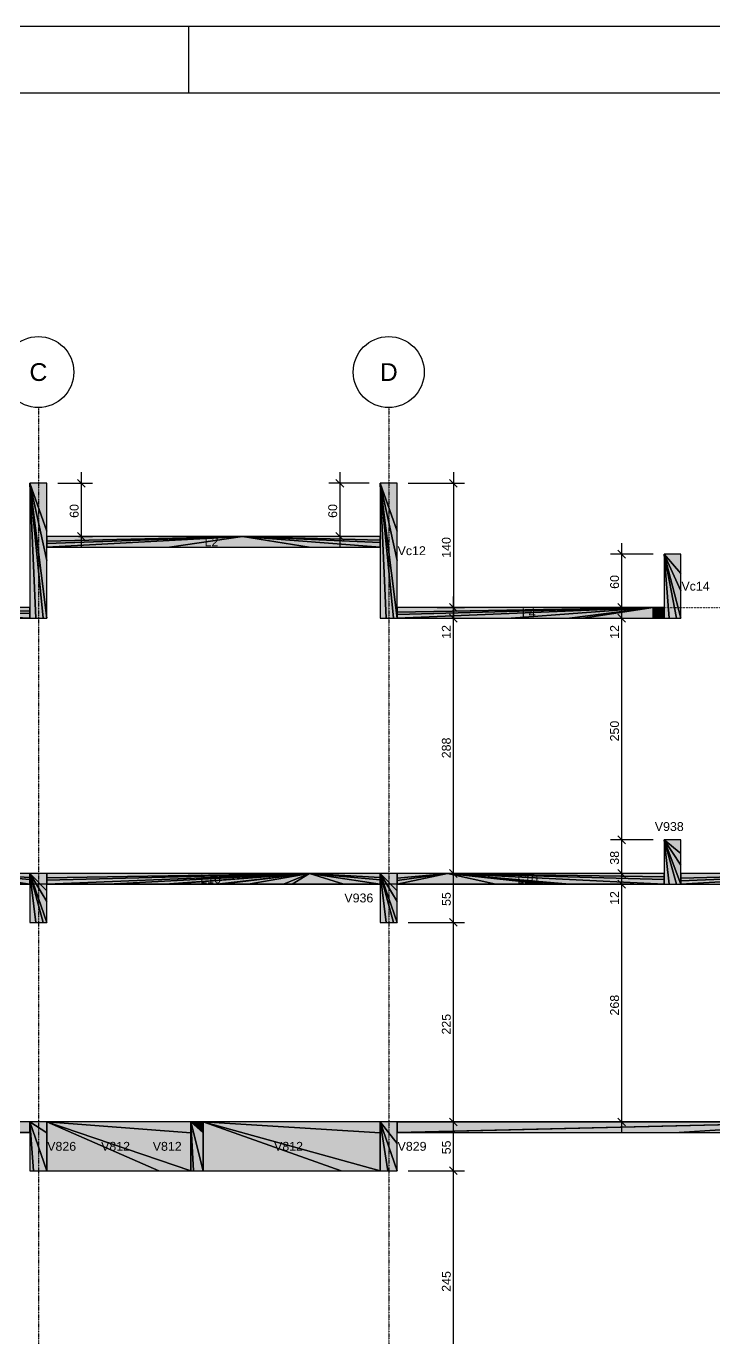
# Model space of a CAD drawing. Extents: x 37185 to 43130, y -8131 to -3926.
# Drawn here: x 39307 to 39824, y -4912 to -3926 of the extents above; entities that cross this region are included whole.
import ezdxf

# ---------------------------------------------------------------- set-up
doc = ezdxf.new("R2010")
doc.units = 0
doc.header["$MEASUREMENT"] = 0
doc.linetypes.add('ESTILO_TQS_0002', pattern=[0.4, 0.1, -0.3])
doc.linetypes.add('ESTILO_TQS_0004', pattern=[1.12, 0.5, -0.2, 0.01, -0.2, 0.01, -0.2])
for name, color, linetype in [('50', 5, 'CONTINUOUS'), ('51', 5, 'CONTINUOUS'), ('52', 3, 'CONTINUOUS'), ('67', 7, 'CONTINUOUS'), ('70', 160, 'CONTINUOUS'), ('74', 2, 'CONTINUOUS'), ('75', 9, 'CONTINUOUS'), ('95', 7, 'CONTINUOUS'), ('96', 252, 'CONTINUOUS')]:
    doc.layers.add(name, color=color, linetype=linetype)
doc.styles.add('TQS_ARIAL', font='arial.ttf')

msp = doc.modelspace()

# ---------------------------------------------------------------- linework, layer by layer
at = {"layer": '50', "linetype": 'Continuous'}
for centre in [(39316.32, -4186.25), (39579.65, -4186.25)]:
    msp.add_circle(centre, 26.67, dxfattribs=at)
at = {"layer": '52', "linetype": 'Continuous'}
for points in [[(39309.99, -4269.84), (39309.99, -4363.17)], [(39322.65, -4269.84), (39309.99, -4269.84)], [(39322.65, -4309.84), (39322.65, -4305.72), (39322.65, -4269.84)], [(39573.32, -4269.84), (39573.32, -4309.84)], [(39585.99, -4269.84), (39573.32, -4269.84)], [(39585.99, -4363.17), (39585.99, -4327.83), (39585.99, -4305.72), (39585.99, -4269.84)], [(39573.32, -4309.84), (39469.88, -4309.84), (39322.65, -4309.84)], [(39322.65, -4371.17), (39322.65, -4327.83), (39322.65, -4317.84)], [(39322.65, -4317.84), (39414.99, -4317.84), (39519.84, -4317.84), (39573.32, -4317.84)], [(39573.32, -4317.84), (39573.32, -4371.17)], [(39786.65, -4323.17), (39786.65, -4363.17)], [(39799.32, -4323.17), (39786.65, -4323.17)], [(39799.32, -4371.17), (39799.32, -4350.64), (39799.32, -4337.74), (39799.32, -4323.17)], [(39309.99, -4363.17), (39136.65, -4363.17), (39109.32, -4363.17)], [(39786.65, -4363.17), (39778.35, -4363.17), (39585.99, -4363.17)], [(39096.65, -4371.17), (39100.5, -4371.17), (39105.92, -4371.17), (39109.32, -4371.17), (39121.01, -4371.17), (39128.35, -4371.17), (39136.65, -4371.17), (39189.28, -4371.17), (39263.42, -4371.17), (39309.99, -4371.17), (39314.47, -4371.17), (39319.89, -4371.17), (39322.65, -4371.17)], [(39573.32, -4371.17), (39577.8, -4371.17), (39583.22, -4371.17), (39585.99, -4371.17), (39671.81, -4371.17), (39715.59, -4371.17), (39725.72, -4371.17), (39778.35, -4371.17), (39786.65, -4371.17), (39790.5, -4371.17), (39795.92, -4371.17), (39799.32, -4371.17)], [(39786.65, -4537.84), (39786.65, -4563.17)], [(39799.32, -4537.84), (39786.65, -4537.84)], [(39799.32, -4563.17), (39799.32, -4556.91), (39799.32, -4547.96), (39799.32, -4537.84)], [(39786.65, -4563.17), (39623.8, -4563.17), (39585.99, -4563.17), (39573.32, -4563.17), (39520.17, -4563.17), (39322.65, -4563.17), (39309.99, -4563.17), (39257.36, -4563.17), (39109.32, -4563.17)], [(40036.65, -4563.17), (39935.14, -4563.17), (39799.32, -4563.17)], [(38795.99, -4571.17), (38844.86, -4571.17), (38845.94, -4571.17), (38846.65, -4571.17), (38846.83, -4571.17), (38859.05, -4571.17), (38859.32, -4571.17), (38862.12, -4571.17), (38893.39, -4571.17), (38906.16, -4571.17), (38921.65, -4571.17), (38931.38, -4571.17), (39032.89, -4571.17), (39096.65, -4571.17), (39100.5, -4571.17), (39105.92, -4571.17), (39109.32, -4571.17), (39195.15, -4571.17), (39249.06, -4571.17), (39257.36, -4571.17), (39309.99, -4571.17)], [(39309.99, -4571.17), (39309.99, -4599.84)], [(39322.65, -4599.84), (39322.65, -4584.15), (39322.65, -4576.15), (39322.65, -4571.17)], [(39322.65, -4571.17), (39368.59, -4571.17), (39411.35, -4571.17), (39413.61, -4571.17), (39414.58, -4571.17), (39450.57, -4571.17), (39451.96, -4571.17), (39453.35, -4571.17), (39453.46, -4571.17), (39453.48, -4571.17), (39473.96, -4571.17), (39500.65, -4571.17), (39507.17, -4571.17), (39545.89, -4571.17), (39573.32, -4571.17)], [(39573.32, -4571.17), (39573.32, -4599.84)], [(39585.99, -4571.17), (39660.12, -4571.17), (39697.94, -4571.17), (39709.63, -4571.17), (39715.59, -4571.17), (39786.65, -4571.17), (39790.5, -4571.17), (39795.92, -4571.17), (39799.32, -4571.17), (39871.38, -4571.17), (39880.47, -4571.17), (40033.28, -4571.17), (40036.65, -4571.17), (40036.83, -4571.17), (40049.05, -4571.17), (40049.32, -4571.17), (40098.2, -4571.17), (40099.28, -4571.17), (40099.99, -4571.17)], [(39585.99, -4599.84), (39585.99, -4584.15), (39585.99, -4576.15), (39585.99, -4571.17)], [(39309.99, -4599.84), (39314.47, -4599.84), (39319.89, -4599.84), (39322.65, -4599.84)], [(39573.32, -4599.84), (39577.8, -4599.84), (39583.22, -4599.84), (39585.99, -4599.84)], [(40112.65, -4749.84), (40100.43, -4749.84), (40099.99, -4749.84), (39921.18, -4749.84), (39585.99, -4749.84), (39573.32, -4749.84), (39440.32, -4749.84), (39435.65, -4749.84), (39430.99, -4749.84), (39322.65, -4749.84), (39309.99, -4749.84), (39020.76, -4749.84), (38795.99, -4749.84), (38783.77, -4749.84), (38783.32, -4749.84)], [(38795.99, -4757.84), (38844.86, -4757.84), (38845.13, -4757.84), (38851.71, -4757.84), (38863.93, -4757.84), (38864, -4757.84), (39001.87, -4757.84), (39020.76, -4757.84), (39060.45, -4757.84), (39063.3, -4757.84), (39063.69, -4757.84), (39064.16, -4757.84), (39064.22, -4757.84), (39064.96, -4757.84), (39065.07, -4757.84), (39107.13, -4757.84), (39113.43, -4757.84), (39117.23, -4757.84), (39117.78, -4757.84), (39309.99, -4757.84)], [(39309.99, -4757.84), (39309.99, -4786.5)], [(39585.99, -4786.5), (39585.99, -4766.1), (39585.99, -4757.84)], [(39585.99, -4757.84), (39587.73, -4757.84), (39798.03, -4757.84), (39830.91, -4757.84), (39831.64, -4757.84), (39831.75, -4757.84), (39832.2, -4757.84), (39832.26, -4757.84), (39871.96, -4757.84), (39874.81, -4757.84), (39875.2, -4757.84), (39915.07, -4757.84), (39920.54, -4757.84), (39925.26, -4757.84), (39925.88, -4757.84), (40031.39, -4757.84), (40031.97, -4757.84), (40038.55, -4757.84), (40050.77, -4757.84), (40050.84, -4757.84), (40099.72, -4757.84), (40099.99, -4757.84)], [(39309.99, -4786.5), (39312.8, -4786.5), (39322.65, -4786.5), (39406.95, -4786.5), (39430.99, -4786.5), (39433.06, -4786.5), (39440.32, -4786.5), (39543.81, -4786.5), (39573.32, -4786.5), (39578.94, -4786.5), (39585.99, -4786.5)]]:
    msp.add_lwpolyline(points, dxfattribs=at)
at = {"layer": '67', "linetype": 'ESTILO_TQS_0002'}
msp.add_line((39766.86, -4363.17), (40527.07, -4363.17), dxfattribs=at)
at = {"layer": '70', "linetype": 'ESTILO_TQS_0004'}
for p, q in [((39316.32, -4212.91), (39316.32, -7787.17)), ((39579.65, -4212.91), (39579.65, -7787.17))]:
    msp.add_line(p, q, dxfattribs=at)
at = {"layer": '75', "linetype": 'Continuous'}
for p, q in [((39345.65, -4266.89), (39351.54, -4272.78)), ((39348.59, -4261.5), (39348.59, -4318.17)), ((39539.94, -4266.89), (39545.83, -4272.78)), ((39542.89, -4261.5), (39542.89, -4318.17)), ((39625.33, -4266.89), (39631.22, -4272.78)), ((39628.28, -4261.5), (39628.28, -4371.5)), ((39309.99, -4269.84), (39309.99, -4269.84)), ((39322.65, -4269.84), (39322.65, -4269.84)), ((39330.99, -4269.84), (39356.93, -4269.84)), ((39564.99, -4269.84), (39534.55, -4269.84)), ((39573.32, -4269.84), (39573.32, -4269.84)), ((39585.99, -4269.84), (39585.99, -4269.84)), ((39594.32, -4269.84), (39636.61, -4269.84)), ((39345.65, -4306.89), (39351.54, -4312.78)), ((39539.94, -4306.89), (39545.83, -4312.78)), ((39338.18, -4309.84), (39338.18, -4309.84)), ((39346.52, -4309.84), (39356.93, -4309.84)), ((39550.56, -4309.84), (39534.55, -4309.84)), ((39558.89, -4309.84), (39558.89, -4309.84)), ((39754.73, -4314.84), (39754.73, -4371.5)), ((39778.32, -4323.17), (39746.39, -4323.17)), ((39751.78, -4320.22), (39757.67, -4326.12)), ((39786.65, -4323.17), (39786.65, -4323.17)), ((39628.28, -4379.5), (39628.28, -4354.84)), ((39754.73, -4354.84), (39754.73, -4379.5)), ((39607.64, -4363.17), (39607.64, -4363.17)), ((39615.97, -4363.17), (39636.61, -4363.17)), ((39623.76, -4363.17), (39623.76, -4363.17)), ((39631.22, -4366.12), (39625.33, -4360.22)), ((39625.33, -4360.22), (39631.22, -4366.12)), ((39628.28, -4571.5), (39628.28, -4362.84)), ((39632.1, -4363.17), (39636.61, -4363.17)), ((39758.52, -4363.17), (39746.39, -4363.17)), ((39758.52, -4363.17), (39746.39, -4363.17)), ((39751.78, -4360.22), (39757.67, -4366.12)), ((39751.78, -4360.22), (39757.67, -4366.12)), ((39754.73, -4362.84), (39754.73, -4546.17)), ((39766.86, -4363.17), (39766.86, -4363.17)), ((39766.86, -4363.17), (39766.86, -4363.17)), ((39606.9, -4371.17), (39606.9, -4371.17)), ((39606.9, -4371.17), (39606.9, -4371.17)), ((39615.23, -4371.17), (39636.61, -4371.17)), ((39615.23, -4371.17), (39636.61, -4371.17)), ((39631.22, -4374.12), (39625.33, -4368.22)), ((39631.22, -4374.12), (39625.33, -4368.22)), ((39736.89, -4371.17), (39736.89, -4371.17)), ((39736.89, -4371.17), (39736.89, -4371.17)), ((39745.22, -4371.17), (39763.06, -4371.17)), ((39745.22, -4371.17), (39763.06, -4371.17)), ((39751.78, -4368.22), (39757.67, -4374.12)), ((39751.78, -4368.22), (39757.67, -4374.12)), ((39754.73, -4529.5), (39754.73, -4571.5)), ((39778.32, -4537.84), (39746.39, -4537.84)), ((39778.32, -4537.84), (39746.39, -4537.84)), ((39751.78, -4534.89), (39757.67, -4540.78)), ((39751.78, -4534.89), (39757.67, -4540.78)), ((39786.65, -4537.84), (39786.65, -4537.84)), ((39786.65, -4537.84), (39786.65, -4537.84)), ((39765.79, -4563.17), (39131.03, -4563.17)), ((39746.39, -4563.17), (39131.03, -4563.17)), ((39604.89, -4563.17), (39604.89, -4563.17)), ((39604.89, -4563.17), (39604.89, -4563.17)), ((39613.23, -4563.17), (39636.61, -4563.17)), ((39613.23, -4563.17), (39636.61, -4563.17)), ((39631.22, -4566.12), (39625.33, -4560.22)), ((39631.22, -4566.12), (39625.33, -4560.22)), ((39628.28, -4608.17), (39628.28, -4554.84)), ((39753.7, -4563.17), (39746.39, -4563.17)), ((39765.79, -4563.17), (39746.39, -4563.17)), ((39751.78, -4560.22), (39757.67, -4566.12)), ((39751.78, -4560.22), (39757.67, -4566.12)), ((39754.73, -4554.84), (39754.73, -4579.5)), ((39754.73, -4562.84), (39754.73, -4758.17)), ((39754.73, -4563.17), (39754.73, -4563.17)), ((39762.03, -4563.17), (39762.03, -4563.17)), ((39774.13, -4563.17), (39774.13, -4563.17)), ((39774.13, -4563.17), (39774.13, -4563.17)), ((39763.94, -4571.17), (39131.03, -4571.17)), ((39763.94, -4571.17), (39131.03, -4571.17)), ((39763.94, -4571.17), (39746.39, -4571.17)), ((39755.61, -4571.17), (39746.39, -4571.17)), ((39751.78, -4568.22), (39757.67, -4574.12)), ((39751.78, -4568.22), (39757.67, -4574.12)), ((39763.94, -4571.17), (39763.94, -4571.17)), ((39772.27, -4571.17), (39772.27, -4571.17)), ((39772.27, -4571.17), (39772.27, -4571.17)), ((39772.27, -4571.17), (39772.27, -4571.17)), ((39628.28, -4758.17), (39628.28, -4591.5)), ((39309.99, -4599.84), (39309.99, -4599.84)), ((39309.99, -4599.84), (39309.99, -4599.84)), ((39585.99, -4599.84), (39585.99, -4599.84)), ((39585.99, -4599.84), (39585.99, -4599.84)), ((39594.32, -4599.84), (39636.61, -4599.84)), ((39594.32, -4599.84), (39636.61, -4599.84)), ((39631.22, -4602.78), (39625.33, -4596.89)), ((39631.22, -4602.78), (39625.33, -4596.89)), ((39603.57, -4749.84), (39603.57, -4749.84)), ((39611.9, -4749.84), (39636.61, -4749.84)), ((39611.9, -4749.84), (39611.9, -4749.84)), ((39620.23, -4749.84), (39636.61, -4749.84)), ((39631.22, -4752.78), (39625.33, -4746.89)), ((39631.22, -4752.78), (39625.33, -4746.89)), ((39628.28, -4794.84), (39628.28, -4741.5)), ((39778.94, -4749.84), (39746.39, -4749.84)), ((39751.78, -4746.89), (39757.67, -4752.78)), ((39787.28, -4749.84), (39787.28, -4749.84)), ((39628.28, -4958.17), (39628.28, -4778.17)), ((39309.99, -4786.5), (39309.99, -4786.5)), ((39309.99, -4786.5), (39309.99, -4786.5)), ((39585.99, -4786.5), (39585.99, -4786.5)), ((39585.99, -4786.5), (39585.99, -4786.5)), ((39594.32, -4786.5), (39636.61, -4786.5)), ((39594.32, -4786.5), (39636.61, -4786.5)), ((39631.22, -4789.45), (39625.33, -4783.56)), ((39631.22, -4789.45), (39625.33, -4783.56))]:
    msp.add_line(p, q, dxfattribs=at)
at = {"layer": '95', "linetype": 'Continuous'}
for p, q in [((37184.54, -3926.33), (43129.54, -3926.33)), ((39429.54, -3976.33), (39429.54, -3926.33)), ((37309.54, -3976.33), (43079.54, -3976.33))]:
    msp.add_line(p, q, dxfattribs=at)
at = {"layer": '96', "linetype": 'Continuous'}
for points in [[(39309.99, -4269.84), (39309.99, -4371.17), (39314.47, -4371.17), (39309.99, -4269.84)], [(39309.99, -4269.84), (39314.47, -4371.17), (39319.89, -4371.17), (39309.99, -4269.84)], [(39309.99, -4269.84), (39319.89, -4371.17), (39322.65, -4371.17), (39309.99, -4269.84)], [(39309.99, -4269.84), (39322.65, -4371.17), (39322.65, -4327.83), (39309.99, -4269.84)], [(39309.99, -4269.84), (39322.65, -4327.83), (39322.65, -4305.72), (39309.99, -4269.84)], [(39309.99, -4269.84), (39322.65, -4305.72), (39322.65, -4269.84), (39309.99, -4269.84)], [(39573.32, -4269.84), (39573.32, -4371.17), (39577.8, -4371.17), (39573.32, -4269.84)], [(39573.32, -4269.84), (39577.8, -4371.17), (39583.22, -4371.17), (39573.32, -4269.84)], [(39573.32, -4269.84), (39583.22, -4371.17), (39585.99, -4371.17), (39573.32, -4269.84)], [(39573.32, -4269.84), (39585.99, -4371.17), (39585.99, -4327.83), (39573.32, -4269.84)], [(39573.32, -4269.84), (39585.99, -4327.83), (39585.99, -4305.72), (39573.32, -4269.84)], [(39573.32, -4269.84), (39585.99, -4305.72), (39585.99, -4269.84), (39573.32, -4269.84)], [(39469.88, -4309.84), (39322.65, -4309.84), (39322.65, -4313.26), (39469.88, -4309.84)], [(39469.88, -4309.84), (39322.65, -4313.26), (39322.65, -4315), (39469.88, -4309.84)], [(39469.88, -4309.84), (39322.65, -4315), (39322.65, -4317.84), (39469.88, -4309.84)], [(39469.88, -4309.84), (39322.65, -4317.84), (39414.99, -4317.84), (39469.88, -4309.84)], [(39469.88, -4309.84), (39414.99, -4317.84), (39519.84, -4317.84), (39469.88, -4309.84)], [(39469.88, -4309.84), (39519.84, -4317.84), (39573.32, -4317.84), (39469.88, -4309.84)], [(39469.88, -4309.84), (39573.32, -4317.84), (39573.32, -4314.41), (39469.88, -4309.84)], [(39469.88, -4309.84), (39573.32, -4314.41), (39573.32, -4312.67), (39469.88, -4309.84)], [(39469.88, -4309.84), (39573.32, -4312.67), (39573.32, -4309.84), (39469.88, -4309.84)], [(39786.65, -4323.17), (39786.65, -4371.17), (39790.5, -4371.17), (39786.65, -4323.17)], [(39786.65, -4323.17), (39790.5, -4371.17), (39795.92, -4371.17), (39786.65, -4323.17)], [(39786.65, -4323.17), (39795.92, -4371.17), (39799.32, -4371.17), (39786.65, -4323.17)], [(39786.65, -4323.17), (39799.32, -4371.17), (39799.32, -4350.64), (39786.65, -4323.17)], [(39786.65, -4323.17), (39799.32, -4350.64), (39799.32, -4337.74), (39786.65, -4323.17)], [(39786.65, -4323.17), (39799.32, -4337.74), (39799.32, -4323.17), (39786.65, -4323.17)], [(39136.65, -4363.17), (39263.42, -4371.17), (39309.99, -4371.17), (39136.65, -4363.17)], [(39136.65, -4363.17), (39309.99, -4371.17), (39309.99, -4367.75), (39136.65, -4363.17)], [(39136.65, -4363.17), (39309.99, -4367.75), (39309.99, -4366), (39136.65, -4363.17)], [(39136.65, -4363.17), (39309.99, -4366), (39309.99, -4363.17), (39136.65, -4363.17)], [(39778.35, -4363.17), (39585.99, -4363.17), (39585.99, -4366.59), (39778.35, -4363.17)], [(39778.35, -4363.17), (39585.99, -4366.59), (39585.99, -4368.34), (39778.35, -4363.17)], [(39778.35, -4363.17), (39585.99, -4368.34), (39585.99, -4371.17), (39778.35, -4363.17)], [(39778.35, -4363.17), (39585.99, -4371.17), (39671.81, -4371.17), (39778.35, -4363.17)], [(39778.35, -4363.17), (39671.81, -4371.17), (39715.59, -4371.17), (39778.35, -4363.17)], [(39778.35, -4363.17), (39715.59, -4371.17), (39725.72, -4371.17), (39778.35, -4363.17)], [(39778.35, -4363.17), (39725.72, -4371.17), (39778.35, -4371.17), (39778.35, -4363.17)], [(39778.35, -4363.17), (39778.35, -4371.17), (39786.65, -4371.17), (39778.35, -4363.17)], [(39778.35, -4363.17), (39786.65, -4371.17), (39786.65, -4367.75), (39778.35, -4363.17)], [(39778.35, -4363.17), (39786.65, -4367.75), (39786.65, -4365.6), (39778.35, -4363.17)], [(39778.35, -4363.17), (39786.65, -4365.6), (39786.65, -4363.17), (39778.35, -4363.17)], [(39786.65, -4537.84), (39786.65, -4571.17), (39790.5, -4571.17), (39786.65, -4537.84)], [(39786.65, -4537.84), (39790.5, -4571.17), (39795.92, -4571.17), (39786.65, -4537.84)], [(39786.65, -4537.84), (39795.92, -4571.17), (39799.32, -4571.17), (39786.65, -4537.84)], [(39786.65, -4537.84), (39799.32, -4571.17), (39799.32, -4556.91), (39786.65, -4537.84)], [(39786.65, -4537.84), (39799.32, -4556.91), (39799.32, -4547.96), (39786.65, -4537.84)], [(39786.65, -4537.84), (39799.32, -4547.96), (39799.32, -4537.84), (39786.65, -4537.84)], [(39257.36, -4563.17), (39257.36, -4571.17), (39309.99, -4571.17), (39257.36, -4563.17)], [(39257.36, -4563.17), (39309.99, -4571.17), (39309.99, -4567.75), (39257.36, -4563.17)], [(39257.36, -4563.17), (39309.99, -4567.75), (39309.99, -4566), (39257.36, -4563.17)], [(39257.36, -4563.17), (39309.99, -4566), (39309.99, -4563.17), (39257.36, -4563.17)], [(39309.99, -4563.17), (39309.99, -4599.84), (39314.47, -4599.84), (39309.99, -4563.17)], [(39309.99, -4563.17), (39314.47, -4599.84), (39319.89, -4599.84), (39309.99, -4563.17)], [(39309.99, -4563.17), (39319.89, -4599.84), (39322.65, -4599.84), (39309.99, -4563.17)], [(39309.99, -4563.17), (39322.65, -4599.84), (39322.65, -4584.15), (39309.99, -4563.17)], [(39309.99, -4563.17), (39322.65, -4584.15), (39322.65, -4576.15), (39309.99, -4563.17)], [(39309.99, -4563.17), (39322.65, -4576.15), (39322.65, -4563.17), (39309.99, -4563.17)], [(39520.17, -4563.17), (39322.65, -4563.17), (39322.65, -4566.47), (39520.17, -4563.17)], [(39520.17, -4563.17), (39322.65, -4566.47), (39322.65, -4568.22), (39520.17, -4563.17)], [(39520.17, -4563.17), (39322.65, -4568.22), (39322.65, -4571.17), (39520.17, -4563.17)], [(39520.17, -4563.17), (39322.65, -4571.17), (39368.59, -4571.17), (39520.17, -4563.17)], [(39520.17, -4563.17), (39368.59, -4571.17), (39411.35, -4571.17), (39520.17, -4563.17)], [(39520.17, -4563.17), (39411.35, -4571.17), (39413.61, -4571.17), (39520.17, -4563.17)], [(39520.17, -4563.17), (39413.61, -4571.17), (39414.58, -4571.17), (39520.17, -4563.17)], [(39520.17, -4563.17), (39414.58, -4571.17), (39450.57, -4571.17), (39520.17, -4563.17)], [(39520.17, -4563.17), (39450.57, -4571.17), (39451.96, -4571.17), (39520.17, -4563.17)], [(39520.17, -4563.17), (39451.96, -4571.17), (39453.35, -4571.17), (39520.17, -4563.17)], [(39520.17, -4563.17), (39453.35, -4571.17), (39453.46, -4571.17), (39520.17, -4563.17)], [(39520.17, -4563.17), (39453.46, -4571.17), (39453.48, -4571.17), (39520.17, -4563.17)], [(39520.17, -4563.17), (39453.48, -4571.17), (39473.96, -4571.17), (39520.17, -4563.17)], [(39520.17, -4563.17), (39473.96, -4571.17), (39500.65, -4571.17), (39520.17, -4563.17)], [(39520.17, -4563.17), (39500.65, -4571.17), (39507.17, -4571.17), (39520.17, -4563.17)], [(39520.17, -4563.17), (39507.17, -4571.17), (39545.89, -4571.17), (39520.17, -4563.17)], [(39520.17, -4563.17), (39545.89, -4571.17), (39573.32, -4571.17), (39520.17, -4563.17)], [(39520.17, -4563.17), (39573.32, -4571.17), (39573.32, -4567.87), (39520.17, -4563.17)], [(39520.17, -4563.17), (39573.32, -4567.87), (39573.32, -4566.12), (39520.17, -4563.17)], [(39520.17, -4563.17), (39573.32, -4566.12), (39573.32, -4563.17), (39520.17, -4563.17)], [(39573.32, -4563.17), (39573.32, -4599.84), (39577.8, -4599.84), (39573.32, -4563.17)], [(39573.32, -4563.17), (39577.8, -4599.84), (39583.22, -4599.84), (39573.32, -4563.17)], [(39573.32, -4563.17), (39583.22, -4599.84), (39585.99, -4599.84), (39573.32, -4563.17)], [(39573.32, -4563.17), (39585.99, -4599.84), (39585.99, -4584.15), (39573.32, -4563.17)], [(39573.32, -4563.17), (39585.99, -4584.15), (39585.99, -4576.15), (39573.32, -4563.17)], [(39573.32, -4563.17), (39585.99, -4576.15), (39585.99, -4563.17), (39573.32, -4563.17)], [(39623.8, -4563.17), (39585.99, -4563.17), (39585.99, -4566.59), (39623.8, -4563.17)], [(39623.8, -4563.17), (39585.99, -4566.59), (39585.99, -4568.34), (39623.8, -4563.17)], [(39623.8, -4563.17), (39585.99, -4568.34), (39585.99, -4571.17), (39623.8, -4563.17)], [(39623.8, -4563.17), (39585.99, -4571.17), (39660.12, -4571.17), (39623.8, -4563.17)], [(39623.8, -4563.17), (39660.12, -4571.17), (39697.94, -4571.17), (39623.8, -4563.17)], [(39623.8, -4563.17), (39697.94, -4571.17), (39709.63, -4571.17), (39623.8, -4563.17)], [(39623.8, -4563.17), (39709.63, -4571.17), (39715.59, -4571.17), (39623.8, -4563.17)], [(39623.8, -4563.17), (39715.59, -4571.17), (39786.65, -4571.17), (39623.8, -4563.17)], [(39623.8, -4563.17), (39786.65, -4571.17), (39786.65, -4567.75), (39623.8, -4563.17)], [(39623.8, -4563.17), (39786.65, -4567.75), (39786.65, -4565.6), (39623.8, -4563.17)], [(39623.8, -4563.17), (39786.65, -4565.6), (39786.65, -4563.17), (39623.8, -4563.17)], [(39935.14, -4563.17), (39799.32, -4563.17), (39799.32, -4566.59), (39935.14, -4563.17)], [(39935.14, -4563.17), (39799.32, -4566.59), (39799.32, -4568.74), (39935.14, -4563.17)], [(39935.14, -4563.17), (39799.32, -4568.74), (39799.32, -4571.17), (39935.14, -4563.17)], [(39935.14, -4563.17), (39799.32, -4571.17), (39871.38, -4571.17), (39935.14, -4563.17)], [(39020.76, -4749.84), (39117.78, -4757.84), (39309.99, -4757.84), (39020.76, -4749.84)], [(39020.76, -4749.84), (39309.99, -4757.84), (39309.99, -4757.65), (39020.76, -4749.84)], [(39020.76, -4749.84), (39309.99, -4757.65), (39309.99, -4749.84), (39020.76, -4749.84)], [(39309.99, -4749.84), (39309.99, -4786.5), (39312.8, -4786.5), (39309.99, -4749.84)], [(39309.99, -4749.84), (39312.8, -4786.5), (39322.65, -4786.5), (39309.99, -4749.84)], [(39309.99, -4749.84), (39322.65, -4786.5), (39322.65, -4757.97), (39309.99, -4749.84)], [(39309.99, -4749.84), (39322.65, -4757.97), (39322.65, -4749.84), (39309.99, -4749.84)], [(39322.65, -4749.84), (39322.65, -4786.5), (39406.95, -4786.5), (39322.65, -4749.84)], [(39322.65, -4749.84), (39406.95, -4786.5), (39430.99, -4786.5), (39322.65, -4749.84)], [(39322.65, -4749.84), (39430.99, -4786.5), (39430.99, -4757.97), (39322.65, -4749.84)], [(39322.65, -4749.84), (39430.99, -4757.97), (39430.99, -4749.84), (39322.65, -4749.84)], [(39430.99, -4749.84), (39430.99, -4786.5), (39433.06, -4786.5), (39430.99, -4749.84)], [(39430.99, -4749.84), (39433.06, -4786.5), (39440.32, -4786.5), (39430.99, -4749.84)], [(39430.99, -4749.84), (39440.32, -4786.5), (39440.32, -4757.97), (39430.99, -4749.84)], [(39430.99, -4749.84), (39440.32, -4757.97), (39440.32, -4749.84), (39430.99, -4749.84)], [(39440.32, -4749.84), (39440.32, -4786.5), (39543.81, -4786.5), (39440.32, -4749.84)], [(39440.32, -4749.84), (39543.81, -4786.5), (39573.32, -4786.5), (39440.32, -4749.84)], [(39440.32, -4749.84), (39573.32, -4786.5), (39573.32, -4757.97), (39440.32, -4749.84)], [(39440.32, -4749.84), (39573.32, -4757.97), (39573.32, -4749.84), (39440.32, -4749.84)], [(39573.32, -4749.84), (39573.32, -4786.5), (39578.94, -4786.5), (39573.32, -4749.84)], [(39573.32, -4749.84), (39578.94, -4786.5), (39585.99, -4786.5), (39573.32, -4749.84)], [(39573.32, -4749.84), (39585.99, -4786.5), (39585.99, -4766.1), (39573.32, -4749.84)], [(39573.32, -4749.84), (39585.99, -4766.1), (39585.99, -4749.84), (39573.32, -4749.84)], [(39921.18, -4749.84), (39585.99, -4749.84), (39585.99, -4750.02), (39921.18, -4749.84)], [(39921.18, -4749.84), (39585.99, -4750.02), (39585.99, -4757.84), (39921.18, -4749.84)], [(39921.18, -4749.84), (39585.99, -4757.84), (39587.73, -4757.84), (39921.18, -4749.84)], [(39921.18, -4749.84), (39587.73, -4757.84), (39798.03, -4757.84), (39921.18, -4749.84)], [(39921.18, -4749.84), (39798.03, -4757.84), (39830.91, -4757.84), (39921.18, -4749.84)]]:
    msp.add_lwpolyline(points, dxfattribs=at)
for points in [[(39309.99, -4269.84), (39309.99, -4371.17), (39314.47, -4371.17)], [(39309.99, -4269.84), (39314.47, -4371.17), (39309.99, -4269.84)], [(39309.99, -4269.84), (39314.47, -4371.17), (39319.89, -4371.17)], [(39309.99, -4269.84), (39319.89, -4371.17), (39309.99, -4269.84)], [(39309.99, -4269.84), (39319.89, -4371.17), (39322.65, -4371.17)], [(39309.99, -4269.84), (39322.65, -4371.17), (39309.99, -4269.84)], [(39309.99, -4269.84), (39322.65, -4371.17), (39322.65, -4327.83)], [(39309.99, -4269.84), (39322.65, -4327.83), (39309.99, -4269.84)], [(39309.99, -4269.84), (39322.65, -4327.83), (39322.65, -4305.72)], [(39309.99, -4269.84), (39322.65, -4305.72), (39309.99, -4269.84)], [(39309.99, -4269.84), (39322.65, -4305.72), (39322.65, -4269.84)], [(39309.99, -4269.84), (39322.65, -4269.84), (39309.99, -4269.84)], [(39573.32, -4269.84), (39573.32, -4371.17), (39577.8, -4371.17)], [(39573.32, -4269.84), (39577.8, -4371.17), (39573.32, -4269.84)], [(39573.32, -4269.84), (39577.8, -4371.17), (39583.22, -4371.17)], [(39573.32, -4269.84), (39583.22, -4371.17), (39573.32, -4269.84)], [(39573.32, -4269.84), (39583.22, -4371.17), (39585.99, -4371.17)], [(39573.32, -4269.84), (39585.99, -4371.17), (39573.32, -4269.84)], [(39573.32, -4269.84), (39585.99, -4371.17), (39585.99, -4327.83)], [(39573.32, -4269.84), (39585.99, -4327.83), (39573.32, -4269.84)], [(39573.32, -4269.84), (39585.99, -4327.83), (39585.99, -4305.72)], [(39573.32, -4269.84), (39585.99, -4305.72), (39573.32, -4269.84)], [(39573.32, -4269.84), (39585.99, -4305.72), (39585.99, -4269.84)], [(39573.32, -4269.84), (39585.99, -4269.84), (39573.32, -4269.84)], [(39469.88, -4309.84), (39322.65, -4309.84), (39322.65, -4313.26)], [(39469.88, -4309.84), (39322.65, -4313.26), (39469.88, -4309.84)], [(39469.88, -4309.84), (39322.65, -4313.26), (39322.65, -4315)], [(39469.88, -4309.84), (39322.65, -4315), (39469.88, -4309.84)], [(39469.88, -4309.84), (39322.65, -4315), (39322.65, -4317.84)], [(39469.88, -4309.84), (39322.65, -4317.84), (39469.88, -4309.84)], [(39469.88, -4309.84), (39322.65, -4317.84), (39414.99, -4317.84)], [(39469.88, -4309.84), (39414.99, -4317.84), (39469.88, -4309.84)], [(39469.88, -4309.84), (39414.99, -4317.84), (39519.84, -4317.84)], [(39469.88, -4309.84), (39519.84, -4317.84), (39469.88, -4309.84)], [(39469.88, -4309.84), (39519.84, -4317.84), (39573.32, -4317.84)], [(39469.88, -4309.84), (39573.32, -4317.84), (39469.88, -4309.84)], [(39469.88, -4309.84), (39573.32, -4317.84), (39573.32, -4314.41)], [(39469.88, -4309.84), (39573.32, -4314.41), (39469.88, -4309.84)], [(39469.88, -4309.84), (39573.32, -4314.41), (39573.32, -4312.67)], [(39469.88, -4309.84), (39573.32, -4312.67), (39469.88, -4309.84)], [(39469.88, -4309.84), (39573.32, -4312.67), (39573.32, -4309.84)], [(39469.88, -4309.84), (39573.32, -4309.84), (39469.88, -4309.84)], [(39786.65, -4323.17), (39786.65, -4371.17), (39790.5, -4371.17)], [(39786.65, -4323.17), (39790.5, -4371.17), (39786.65, -4323.17)], [(39786.65, -4323.17), (39790.5, -4371.17), (39795.92, -4371.17)], [(39786.65, -4323.17), (39795.92, -4371.17), (39786.65, -4323.17)], [(39786.65, -4323.17), (39795.92, -4371.17), (39799.32, -4371.17)], [(39786.65, -4323.17), (39799.32, -4371.17), (39786.65, -4323.17)], [(39786.65, -4323.17), (39799.32, -4371.17), (39799.32, -4350.64)], [(39786.65, -4323.17), (39799.32, -4350.64), (39786.65, -4323.17)], [(39786.65, -4323.17), (39799.32, -4350.64), (39799.32, -4337.74)], [(39786.65, -4323.17), (39799.32, -4337.74), (39786.65, -4323.17)], [(39786.65, -4323.17), (39799.32, -4337.74), (39799.32, -4323.17)], [(39786.65, -4323.17), (39799.32, -4323.17), (39786.65, -4323.17)], [(39136.65, -4363.17), (39263.42, -4371.17), (39309.99, -4371.17)], [(39136.65, -4363.17), (39309.99, -4371.17), (39136.65, -4363.17)], [(39136.65, -4363.17), (39309.99, -4371.17), (39309.99, -4367.75)], [(39136.65, -4363.17), (39309.99, -4367.75), (39136.65, -4363.17)], [(39136.65, -4363.17), (39309.99, -4367.75), (39309.99, -4366)], [(39136.65, -4363.17), (39309.99, -4366), (39136.65, -4363.17)], [(39136.65, -4363.17), (39309.99, -4366), (39309.99, -4363.17)], [(39136.65, -4363.17), (39309.99, -4363.17), (39136.65, -4363.17)], [(39778.35, -4363.17), (39585.99, -4363.17), (39585.99, -4366.59)], [(39778.35, -4363.17), (39585.99, -4366.59), (39778.35, -4363.17)], [(39778.35, -4363.17), (39585.99, -4366.59), (39585.99, -4368.34)], [(39778.35, -4363.17), (39585.99, -4368.34), (39778.35, -4363.17)], [(39778.35, -4363.17), (39585.99, -4368.34), (39585.99, -4371.17)], [(39778.35, -4363.17), (39585.99, -4371.17), (39778.35, -4363.17)], [(39778.35, -4363.17), (39585.99, -4371.17), (39671.81, -4371.17)], [(39778.35, -4363.17), (39671.81, -4371.17), (39778.35, -4363.17)], [(39778.35, -4363.17), (39671.81, -4371.17), (39715.59, -4371.17)], [(39778.35, -4363.17), (39715.59, -4371.17), (39778.35, -4363.17)], [(39778.35, -4363.17), (39715.59, -4371.17), (39725.72, -4371.17)], [(39778.35, -4363.17), (39725.72, -4371.17), (39778.35, -4363.17)], [(39778.35, -4363.17), (39725.72, -4371.17), (39778.35, -4371.17)], [(39778.35, -4363.17), (39778.35, -4371.17), (39778.35, -4363.17)], [(39778.35, -4363.17), (39778.35, -4371.17), (39786.65, -4371.17)], [(39778.35, -4363.17), (39786.65, -4371.17), (39778.35, -4363.17)], [(39778.35, -4363.17), (39786.65, -4371.17), (39786.65, -4367.75)], [(39778.35, -4363.17), (39786.65, -4367.75), (39778.35, -4363.17)], [(39778.35, -4363.17), (39786.65, -4367.75), (39786.65, -4365.6)], [(39778.35, -4363.17), (39786.65, -4365.6), (39778.35, -4363.17)], [(39778.35, -4363.17), (39786.65, -4365.6), (39786.65, -4363.17)], [(39778.35, -4363.17), (39786.65, -4363.17), (39778.35, -4363.17)], [(39786.65, -4537.84), (39786.65, -4571.17), (39790.5, -4571.17)], [(39786.65, -4537.84), (39790.5, -4571.17), (39786.65, -4537.84)], [(39786.65, -4537.84), (39790.5, -4571.17), (39795.92, -4571.17)], [(39786.65, -4537.84), (39795.92, -4571.17), (39786.65, -4537.84)], [(39786.65, -4537.84), (39795.92, -4571.17), (39799.32, -4571.17)], [(39786.65, -4537.84), (39799.32, -4571.17), (39786.65, -4537.84)], [(39786.65, -4537.84), (39799.32, -4571.17), (39799.32, -4556.91)], [(39786.65, -4537.84), (39799.32, -4556.91), (39786.65, -4537.84)], [(39786.65, -4537.84), (39799.32, -4556.91), (39799.32, -4547.96)], [(39786.65, -4537.84), (39799.32, -4547.96), (39786.65, -4537.84)], [(39786.65, -4537.84), (39799.32, -4547.96), (39799.32, -4537.84)], [(39786.65, -4537.84), (39799.32, -4537.84), (39786.65, -4537.84)], [(39257.36, -4563.17), (39257.36, -4571.17), (39309.99, -4571.17)], [(39257.36, -4563.17), (39309.99, -4571.17), (39257.36, -4563.17)], [(39257.36, -4563.17), (39309.99, -4571.17), (39309.99, -4567.75)], [(39257.36, -4563.17), (39309.99, -4567.75), (39257.36, -4563.17)], [(39257.36, -4563.17), (39309.99, -4567.75), (39309.99, -4566)], [(39257.36, -4563.17), (39309.99, -4566), (39257.36, -4563.17)], [(39257.36, -4563.17), (39309.99, -4566), (39309.99, -4563.17)], [(39257.36, -4563.17), (39309.99, -4563.17), (39257.36, -4563.17)], [(39309.99, -4563.17), (39309.99, -4599.84), (39314.47, -4599.84)], [(39309.99, -4563.17), (39314.47, -4599.84), (39309.99, -4563.17)], [(39309.99, -4563.17), (39314.47, -4599.84), (39319.89, -4599.84)], [(39309.99, -4563.17), (39319.89, -4599.84), (39309.99, -4563.17)], [(39309.99, -4563.17), (39319.89, -4599.84), (39322.65, -4599.84)], [(39309.99, -4563.17), (39322.65, -4599.84), (39309.99, -4563.17)], [(39309.99, -4563.17), (39322.65, -4599.84), (39322.65, -4584.15)], [(39309.99, -4563.17), (39322.65, -4584.15), (39309.99, -4563.17)], [(39309.99, -4563.17), (39322.65, -4584.15), (39322.65, -4576.15)], [(39309.99, -4563.17), (39322.65, -4576.15), (39309.99, -4563.17)], [(39309.99, -4563.17), (39322.65, -4576.15), (39322.65, -4563.17)], [(39309.99, -4563.17), (39322.65, -4563.17), (39309.99, -4563.17)], [(39520.17, -4563.17), (39322.65, -4563.17), (39322.65, -4566.47)], [(39520.17, -4563.17), (39322.65, -4566.47), (39520.17, -4563.17)], [(39520.17, -4563.17), (39322.65, -4566.47), (39322.65, -4568.22)], [(39520.17, -4563.17), (39322.65, -4568.22), (39520.17, -4563.17)], [(39520.17, -4563.17), (39322.65, -4568.22), (39322.65, -4571.17)], [(39520.17, -4563.17), (39322.65, -4571.17), (39520.17, -4563.17)], [(39520.17, -4563.17), (39322.65, -4571.17), (39368.59, -4571.17)], [(39520.17, -4563.17), (39368.59, -4571.17), (39520.17, -4563.17)], [(39520.17, -4563.17), (39368.59, -4571.17), (39411.35, -4571.17)], [(39520.17, -4563.17), (39411.35, -4571.17), (39520.17, -4563.17)], [(39520.17, -4563.17), (39411.35, -4571.17), (39413.61, -4571.17)], [(39520.17, -4563.17), (39413.61, -4571.17), (39520.17, -4563.17)], [(39520.17, -4563.17), (39413.61, -4571.17), (39414.58, -4571.17)], [(39520.17, -4563.17), (39414.58, -4571.17), (39520.17, -4563.17)], [(39520.17, -4563.17), (39414.58, -4571.17), (39450.57, -4571.17)], [(39520.17, -4563.17), (39450.57, -4571.17), (39520.17, -4563.17)], [(39520.17, -4563.17), (39450.57, -4571.17), (39451.96, -4571.17)], [(39520.17, -4563.17), (39451.96, -4571.17), (39520.17, -4563.17)], [(39520.17, -4563.17), (39451.96, -4571.17), (39453.35, -4571.17)], [(39520.17, -4563.17), (39453.35, -4571.17), (39520.17, -4563.17)], [(39520.17, -4563.17), (39453.35, -4571.17), (39453.46, -4571.17)], [(39520.17, -4563.17), (39453.46, -4571.17), (39520.17, -4563.17)], [(39520.17, -4563.17), (39453.46, -4571.17), (39453.46, -4571.17)], [(39520.17, -4563.17), (39453.46, -4571.17), (39520.17, -4563.17)], [(39520.17, -4563.17), (39453.48, -4571.17), (39473.96, -4571.17)], [(39520.17, -4563.17), (39473.96, -4571.17), (39520.17, -4563.17)], [(39520.17, -4563.17), (39473.96, -4571.17), (39500.65, -4571.17)], [(39520.17, -4563.17), (39500.65, -4571.17), (39520.17, -4563.17)], [(39520.17, -4563.17), (39500.65, -4571.17), (39507.17, -4571.17)], [(39520.17, -4563.17), (39507.17, -4571.17), (39520.17, -4563.17)], [(39520.17, -4563.17), (39507.17, -4571.17), (39545.89, -4571.17)], [(39520.17, -4563.17), (39545.89, -4571.17), (39520.17, -4563.17)], [(39520.17, -4563.17), (39545.89, -4571.17), (39573.32, -4571.17)], [(39520.17, -4563.17), (39573.32, -4571.17), (39520.17, -4563.17)], [(39520.17, -4563.17), (39573.32, -4571.17), (39573.32, -4567.87)], [(39520.17, -4563.17), (39573.32, -4567.87), (39520.17, -4563.17)], [(39520.17, -4563.17), (39573.32, -4567.87), (39573.32, -4566.12)], [(39520.17, -4563.17), (39573.32, -4566.12), (39520.17, -4563.17)], [(39520.17, -4563.17), (39573.32, -4566.12), (39573.32, -4563.17)], [(39520.17, -4563.17), (39573.32, -4563.17), (39520.17, -4563.17)], [(39573.32, -4563.17), (39573.32, -4599.84), (39577.8, -4599.84)], [(39573.32, -4563.17), (39577.8, -4599.84), (39573.32, -4563.17)], [(39573.32, -4563.17), (39577.8, -4599.84), (39583.22, -4599.84)], [(39573.32, -4563.17), (39583.22, -4599.84), (39573.32, -4563.17)], [(39573.32, -4563.17), (39583.22, -4599.84), (39585.99, -4599.84)], [(39573.32, -4563.17), (39585.99, -4599.84), (39573.32, -4563.17)], [(39573.32, -4563.17), (39585.99, -4599.84), (39585.99, -4584.15)], [(39573.32, -4563.17), (39585.99, -4584.15), (39573.32, -4563.17)], [(39573.32, -4563.17), (39585.99, -4584.15), (39585.99, -4576.15)], [(39573.32, -4563.17), (39585.99, -4576.15), (39573.32, -4563.17)], [(39573.32, -4563.17), (39585.99, -4576.15), (39585.99, -4563.17)], [(39573.32, -4563.17), (39585.99, -4563.17), (39573.32, -4563.17)], [(39623.8, -4563.17), (39585.99, -4563.17), (39585.99, -4566.59)], [(39623.8, -4563.17), (39585.99, -4566.59), (39623.8, -4563.17)], [(39623.8, -4563.17), (39585.99, -4566.59), (39585.99, -4568.34)], [(39623.8, -4563.17), (39585.99, -4568.34), (39623.8, -4563.17)], [(39623.8, -4563.17), (39585.99, -4568.34), (39585.99, -4571.17)], [(39623.8, -4563.17), (39585.99, -4571.17), (39623.8, -4563.17)], [(39623.8, -4563.17), (39585.99, -4571.17), (39660.12, -4571.17)], [(39623.8, -4563.17), (39660.12, -4571.17), (39623.8, -4563.17)], [(39623.8, -4563.17), (39660.12, -4571.17), (39697.94, -4571.17)], [(39623.8, -4563.17), (39697.94, -4571.17), (39623.8, -4563.17)], [(39623.8, -4563.17), (39697.94, -4571.17), (39709.63, -4571.17)], [(39623.8, -4563.17), (39709.63, -4571.17), (39623.8, -4563.17)], [(39623.8, -4563.17), (39709.63, -4571.17), (39715.59, -4571.17)], [(39623.8, -4563.17), (39715.59, -4571.17), (39623.8, -4563.17)], [(39623.8, -4563.17), (39715.59, -4571.17), (39786.65, -4571.17)], [(39623.8, -4563.17), (39786.65, -4571.17), (39623.8, -4563.17)], [(39623.8, -4563.17), (39786.65, -4571.17), (39786.65, -4567.75)], [(39623.8, -4563.17), (39786.65, -4567.75), (39623.8, -4563.17)], [(39623.8, -4563.17), (39786.65, -4567.75), (39786.65, -4565.6)], [(39623.8, -4563.17), (39786.65, -4565.6), (39623.8, -4563.17)], [(39623.8, -4563.17), (39786.65, -4565.6), (39786.65, -4563.17)], [(39623.8, -4563.17), (39786.65, -4563.17), (39623.8, -4563.17)], [(39935.14, -4563.17), (39799.32, -4563.17), (39799.32, -4566.59)], [(39935.14, -4563.17), (39799.32, -4566.59), (39935.14, -4563.17)], [(39935.14, -4563.17), (39799.32, -4566.59), (39799.32, -4568.74)], [(39935.14, -4563.17), (39799.32, -4568.74), (39935.14, -4563.17)], [(39935.14, -4563.17), (39799.32, -4568.74), (39799.32, -4571.17)], [(39935.14, -4563.17), (39799.32, -4571.17), (39935.14, -4563.17)], [(39935.14, -4563.17), (39799.32, -4571.17), (39871.38, -4571.17)], [(39020.76, -4749.84), (39117.78, -4757.84), (39309.99, -4757.84)], [(39020.76, -4749.84), (39309.99, -4757.84), (39020.76, -4749.84)], [(39020.76, -4749.84), (39309.99, -4757.84), (39309.99, -4757.65)], [(39020.76, -4749.84), (39309.99, -4757.65), (39020.76, -4749.84)], [(39020.76, -4749.84), (39309.99, -4757.65), (39309.99, -4749.84)], [(39020.76, -4749.84), (39309.99, -4749.84), (39020.76, -4749.84)], [(39309.99, -4749.84), (39309.99, -4786.5), (39312.8, -4786.5)], [(39309.99, -4749.84), (39312.8, -4786.5), (39309.99, -4749.84)], [(39309.99, -4749.84), (39312.8, -4786.5), (39322.65, -4786.5)], [(39309.99, -4749.84), (39322.65, -4786.5), (39309.99, -4749.84)], [(39309.99, -4749.84), (39322.65, -4786.5), (39322.65, -4757.97)], [(39309.99, -4749.84), (39322.65, -4757.97), (39309.99, -4749.84)], [(39309.99, -4749.84), (39322.65, -4757.97), (39322.65, -4749.84)], [(39309.99, -4749.84), (39322.65, -4749.84), (39309.99, -4749.84)], [(39322.65, -4749.84), (39322.65, -4786.5), (39406.95, -4786.5)], [(39322.65, -4749.84), (39406.95, -4786.5), (39322.65, -4749.84)], [(39322.65, -4749.84), (39406.95, -4786.5), (39430.99, -4786.5)], [(39322.65, -4749.84), (39430.99, -4786.5), (39322.65, -4749.84)], [(39322.65, -4749.84), (39430.99, -4786.5), (39430.99, -4757.97)], [(39322.65, -4749.84), (39430.99, -4757.97), (39322.65, -4749.84)], [(39322.65, -4749.84), (39430.99, -4757.97), (39430.99, -4749.84)], [(39322.65, -4749.84), (39430.99, -4749.84), (39322.65, -4749.84)], [(39430.99, -4749.84), (39430.99, -4786.5), (39433.06, -4786.5)], [(39430.99, -4749.84), (39433.06, -4786.5), (39430.99, -4749.84)], [(39430.99, -4749.84), (39433.06, -4786.5), (39440.32, -4786.5)], [(39430.99, -4749.84), (39440.32, -4786.5), (39430.99, -4749.84)], [(39430.99, -4749.84), (39440.32, -4786.5), (39440.32, -4757.97)], [(39430.99, -4749.84), (39440.32, -4757.97), (39430.99, -4749.84)], [(39430.99, -4749.84), (39440.32, -4757.97), (39440.32, -4749.84)], [(39430.99, -4749.84), (39440.32, -4749.84), (39430.99, -4749.84)], [(39440.32, -4749.84), (39440.32, -4786.5), (39543.81, -4786.5)], [(39440.32, -4749.84), (39543.81, -4786.5), (39440.32, -4749.84)], [(39440.32, -4749.84), (39543.81, -4786.5), (39573.32, -4786.5)], [(39440.32, -4749.84), (39573.32, -4786.5), (39440.32, -4749.84)], [(39440.32, -4749.84), (39573.32, -4786.5), (39573.32, -4757.97)], [(39440.32, -4749.84), (39573.32, -4757.97), (39440.32, -4749.84)], [(39440.32, -4749.84), (39573.32, -4757.97), (39573.32, -4749.84)], [(39440.32, -4749.84), (39573.32, -4749.84), (39440.32, -4749.84)], [(39573.32, -4749.84), (39573.32, -4786.5), (39578.94, -4786.5)], [(39573.32, -4749.84), (39578.94, -4786.5), (39573.32, -4749.84)], [(39573.32, -4749.84), (39578.94, -4786.5), (39585.99, -4786.5)], [(39573.32, -4749.84), (39585.99, -4786.5), (39573.32, -4749.84)], [(39573.32, -4749.84), (39585.99, -4786.5), (39585.99, -4766.1)], [(39573.32, -4749.84), (39585.99, -4766.1), (39573.32, -4749.84)], [(39573.32, -4749.84), (39585.99, -4766.1), (39585.99, -4749.84)], [(39573.32, -4749.84), (39585.99, -4749.84), (39573.32, -4749.84)], [(39921.18, -4749.84), (39585.99, -4749.84), (39585.99, -4750.02)], [(39921.18, -4749.84), (39585.99, -4750.02), (39921.18, -4749.84)], [(39921.18, -4749.84), (39585.99, -4750.02), (39585.99, -4757.84)], [(39921.18, -4749.84), (39585.99, -4757.84), (39921.18, -4749.84)], [(39921.18, -4749.84), (39585.99, -4757.84), (39587.73, -4757.84)], [(39921.18, -4749.84), (39587.73, -4757.84), (39921.18, -4749.84)], [(39921.18, -4749.84), (39587.73, -4757.84), (39798.03, -4757.84)], [(39921.18, -4749.84), (39798.03, -4757.84), (39921.18, -4749.84)], [(39921.18, -4749.84), (39798.03, -4757.84), (39830.91, -4757.84)]]:
    msp.add_solid(points, dxfattribs=at)

# ---------------------------------------------------------------- texts
at = {"layer": '51', "linetype": 'Continuous', "style": 'TQS_ARIAL'}
for s, p in [('C', (39309.65, -4192.91)), ('D', (39572.99, -4192.91))]:
    msp.add_text(s, height=13.33, dxfattribs=at).set_placement(p)
at = {"layer": '74', "linetype": 'Continuous', "style": 'TQS_ARIAL'}
for s, p in [('L2', (39441.32, -4317.17)), ('Vc12', (39586.32, -4323.84)), ('Vc14', (39799.65, -4350.5)), ('L4', (39679.65, -4370.5)), ('V938', (39779.65, -4531.17)), ('L16', (39437.99, -4570.5)), ('L10', (39676.32, -4570.5)), ('V936', (39546.32, -4584.84)), ('V826', (39322.99, -4771.5)), ('V812', (39363.49, -4771.5)), ('V812', (39402.32, -4771.5)), ('V812', (39493.49, -4771.5)), ('V829', (39586.32, -4771.5))]:
    msp.add_text(s, height=6.667, dxfattribs=at).set_placement(p)
at = {"layer": '75', "linetype": 'Continuous', "style": 'TQS_ARIAL'}
for s, p in [('60', (39346.59, -4295.84)), ('60', (39540.89, -4295.84)), ('140', (39626.28, -4325.84)), ('60', (39752.73, -4349.17)), ('12', (39626.28, -4386.72)), ('12', (39752.73, -4386.72)), ('250', (39752.73, -4463.84)), ('288', (39626.28, -4476.5)), ('38', (39752.73, -4556.5)), ('55', (39626.28, -4587.5)), ('12', (39752.73, -4586.72)), ('268', (39752.73, -4669.84)), ('225', (39626.28, -4684.17)), ('55', (39626.28, -4774.17)), ('245', (39626.28, -4877.5))]:
    msp.add_text(s, height=6.667, rotation=90, dxfattribs=at).set_placement(p)

doc.saveas('drawing.dxf')
